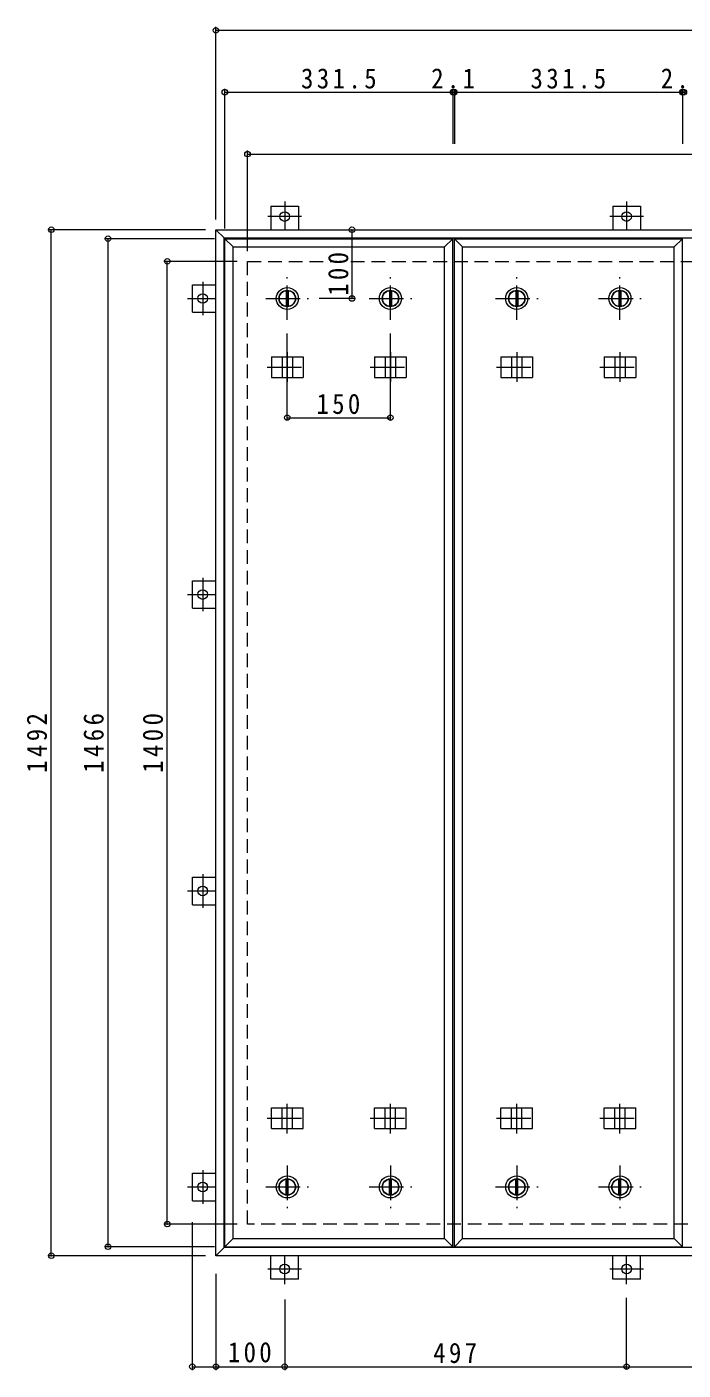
# Model space of a CAD drawing. Units: millimetres at full size, sheet at 1:10. Extents: x -2570 to 2371, y -1962 to 1582.
# Drawn here: x -2202 to -1248, y -402 to 1552 of the extents above; entities that cross this region are included whole.
import ezdxf

# ---------------------------------------------------------------- set-up
doc = ezdxf.new("R2010")
doc.units = ezdxf.units.MM
doc.header["$LTSCALE"] = 10
doc.header["$PDMODE"] = 32
doc.header["$PDSIZE"] = 8
doc.linetypes.add('CHAIN1', pattern=[8, 5, -1, 1, -1])
doc.linetypes.add('DASHED2', pattern=[3, 2, -1])
for name, color, linetype, lineweight in [('0-1_躯体', 2, 'DASHED2', 9), ('0-2_仕上', 4, 'Continuous', 9), ('0-3_建具', 4, 'Continuous', 9), ('0-C', 2, 'Continuous', 9), ('0-E', 3, 'Continuous', 9), ('0-F', 7, 'Continuous', 9)]:
    doc.layers.add(name, color=color, linetype=linetype, lineweight=lineweight)
doc.styles.add('ＭＳ ゴシック', font='')
doc.styles.get('ＭＳ ゴシック').set_extended_font_data('MS Gothic')

msp = doc.modelspace()

# ---------------------------------------------------------------- linework, layer by layer
at = {"layer": '0-1_躯体'}
for p, q in [((-1881.46, -189.47), (-1881.46, 1210.53)), ((-1881.46, 1210.53), (-281.46, 1210.53)), ((-281.46, -189.47), (-1881.46, -189.47))]:
    msp.add_line(p, q, dxfattribs=at)
at = {"layer": '0-2_仕上'}
for p, q in [((-1914.46, -222.47), (-1914.46, 1243.53)), ((-1914.46, 1243.53), (-1582.96, 1243.53)), ((-1594.96, -210.47), (-1594.96, 1231.53)), ((-1582.96, -222.47), (-1582.96, 1243.53)), ((-1580.83, -222.47), (-1580.83, 1243.53)), ((-1580.83, 1243.53), (-1249.33, 1243.53)), ((-1261.33, -210.47), (-1261.33, 1231.53)), ((-1249.33, -222.47), (-1249.33, 1243.53))]:
    msp.add_line(p, q, dxfattribs=at)
for points in [[(-1902.46, -210.47), (-1902.46, 1231.53), (-1914.46, 1243.53)], [(-1902.46, 1231.53), (-1594.96, 1231.53), (-1582.96, 1243.53)], [(-1568.83, -210.47), (-1568.83, 1231.53), (-1580.83, 1243.53)], [(-1568.83, 1231.53), (-1261.33, 1231.53), (-1249.33, 1243.53)], [(-1902.46, -210.47), (-1914.46, -222.47), (-1582.96, -222.47)], [(-1902.46, -210.47), (-1594.96, -210.47), (-1582.96, -222.47)], [(-1568.83, -210.47), (-1580.83, -222.47), (-1249.33, -222.47)], [(-1568.83, -210.47), (-1261.33, -210.47), (-1249.33, -222.47)]]:
    msp.add_lwpolyline(points, dxfattribs=at)
at = {"layer": '0-3_建具', "color": 2}
for p, q in [((-1927.46, 1256.53), (-1915.46, 1244.53)), ((-1927.46, -235.47), (-1927.46, 1256.53)), ((-1927.46, 1256.53), (-235.46, 1256.53)), ((-1915.46, -223.47), (-1915.46, 1244.53)), ((-1915.46, 1244.53), (-247.46, 1244.53)), ((-1915.46, -223.47), (-1927.46, -235.47)), ((-247.46, -223.47), (-1915.46, -223.47)), ((-235.46, -235.47), (-1927.46, -235.47))]:
    msp.add_line(p, q, dxfattribs=at)
at = {"layer": '0-3_建具', "linetype": 'CHAIN1'}
for p, q in [((-1823.71, 1078.65), (-1823.71, 1035.41)), ((-1673.71, 1078.65), (-1673.71, 1035.41)), ((-1490.08, 1078.65), (-1490.08, 1035.41)), ((-1340.08, 1078.65), (-1340.08, 1035.41)), ((-1853.12, 1056.53), (-1794.3, 1056.53)), ((-1703.12, 1056.53), (-1644.3, 1056.53)), ((-1519.49, 1056.53), (-1460.67, 1056.53)), ((-1369.49, 1056.53), (-1310.67, 1056.53)), ((-1823.71, -57.59), (-1823.71, -14.35)), ((-1673.71, -57.59), (-1673.71, -14.35)), ((-1490.08, -57.59), (-1490.08, -14.35)), ((-1340.08, -57.59), (-1340.08, -14.35)), ((-1853.12, -35.47), (-1794.3, -35.47)), ((-1703.12, -35.47), (-1644.3, -35.47)), ((-1519.49, -35.47), (-1460.67, -35.47)), ((-1369.49, -35.47), (-1310.67, -35.47))]:
    msp.add_line(p, q, dxfattribs=at)
at = {"layer": '0-3_建具'}
for p, q in [((-1846.79, 1071.53), (-1846.79, 1041.53)), ((-1846.79, 1071.53), (-1800.62, 1071.53)), ((-1831.21, 1071.53), (-1831.21, 1041.53)), ((-1816.21, 1071.53), (-1816.21, 1041.53)), ((-1800.62, 1071.53), (-1800.62, 1041.53)), ((-1696.79, 1071.53), (-1696.79, 1041.53)), ((-1696.79, 1071.53), (-1650.62, 1071.53)), ((-1681.21, 1071.53), (-1681.21, 1041.53)), ((-1666.21, 1071.53), (-1666.21, 1041.53)), ((-1650.62, 1071.53), (-1650.62, 1041.53)), ((-1513.17, 1071.53), (-1513.17, 1041.53)), ((-1513.17, 1071.53), (-1466.99, 1071.53)), ((-1497.58, 1071.53), (-1497.58, 1041.53)), ((-1482.58, 1071.53), (-1482.58, 1041.53)), ((-1466.99, 1071.53), (-1466.99, 1041.53)), ((-1363.17, 1071.53), (-1363.17, 1041.53)), ((-1363.17, 1071.53), (-1316.99, 1071.53)), ((-1347.58, 1071.53), (-1347.58, 1041.53)), ((-1332.58, 1071.53), (-1332.58, 1041.53)), ((-1316.99, 1071.53), (-1316.99, 1041.53)), ((-1846.79, 1041.53), (-1800.62, 1041.53)), ((-1696.79, 1041.53), (-1650.62, 1041.53)), ((-1513.17, 1041.53), (-1466.99, 1041.53)), ((-1363.17, 1041.53), (-1316.99, 1041.53)), ((-1846.79, -50.47), (-1846.79, -20.47)), ((-1846.79, -20.47), (-1800.62, -20.47)), ((-1831.21, -50.47), (-1831.21, -20.47)), ((-1816.21, -50.47), (-1816.21, -20.47)), ((-1800.62, -50.47), (-1800.62, -20.47)), ((-1696.79, -50.47), (-1696.79, -20.47)), ((-1696.79, -20.47), (-1650.62, -20.47)), ((-1681.21, -50.47), (-1681.21, -20.47)), ((-1666.21, -50.47), (-1666.21, -20.47)), ((-1650.62, -50.47), (-1650.62, -20.47)), ((-1513.17, -50.47), (-1513.17, -20.47)), ((-1513.17, -20.47), (-1466.99, -20.47)), ((-1497.58, -50.47), (-1497.58, -20.47)), ((-1482.58, -50.47), (-1482.58, -20.47)), ((-1466.99, -50.47), (-1466.99, -20.47)), ((-1363.17, -50.47), (-1363.17, -20.47)), ((-1363.17, -20.47), (-1316.99, -20.47)), ((-1347.58, -50.47), (-1347.58, -20.47)), ((-1332.58, -50.47), (-1332.58, -20.47)), ((-1316.99, -50.47), (-1316.99, -20.47)), ((-1846.79, -50.47), (-1800.62, -50.47)), ((-1696.79, -50.47), (-1650.62, -50.47)), ((-1513.17, -50.47), (-1466.99, -50.47)), ((-1363.17, -50.47), (-1316.99, -50.47))]:
    msp.add_line(p, q, dxfattribs=at)
at = {"layer": '0-C', "linetype": 'CHAIN1'}
for p, q in [((-1823.71, 1125.53), (-1823.71, 1187.53)), ((-1673.71, 1125.53), (-1673.71, 1187.53)), ((-1490.08, 1125.53), (-1490.08, 1187.53)), ((-1340.08, 1125.53), (-1340.08, 1187.53)), ((-1854.71, 1156.53), (-1792.71, 1156.53)), ((-1704.71, 1156.53), (-1642.71, 1156.53)), ((-1521.08, 1156.53), (-1459.08, 1156.53)), ((-1371.08, 1156.53), (-1309.08, 1156.53)), ((-1823.71, -104.47), (-1823.71, -166.47)), ((-1673.71, -104.47), (-1673.71, -166.47)), ((-1490.08, -104.47), (-1490.08, -166.47)), ((-1340.08, -104.47), (-1340.08, -166.47)), ((-1854.71, -135.47), (-1792.71, -135.47)), ((-1704.71, -135.47), (-1642.71, -135.47)), ((-1521.08, -135.47), (-1459.08, -135.47)), ((-1371.08, -135.47), (-1309.08, -135.47))]:
    msp.add_line(p, q, dxfattribs=at)
at = {"layer": '0-C'}
for p, q in [((-1825.21, 1167.93), (-1825.21, 1145.13)), ((-1822.21, 1167.93), (-1822.21, 1145.13)), ((-1675.21, 1167.93), (-1675.21, 1145.13)), ((-1672.21, 1167.93), (-1672.21, 1145.13)), ((-1491.58, 1167.93), (-1491.58, 1145.13)), ((-1488.58, 1167.93), (-1488.58, 1145.13)), ((-1341.58, 1167.93), (-1341.58, 1145.13)), ((-1338.58, 1167.93), (-1338.58, 1145.13)), ((-1825.21, -146.87), (-1825.21, -124.07)), ((-1822.21, -146.87), (-1822.21, -124.07)), ((-1675.21, -146.87), (-1675.21, -124.07)), ((-1672.21, -146.87), (-1672.21, -124.07)), ((-1491.58, -146.87), (-1491.58, -124.07)), ((-1488.58, -146.87), (-1488.58, -124.07)), ((-1341.58, -146.87), (-1341.58, -124.07)), ((-1338.58, -146.87), (-1338.58, -124.07))]:
    msp.add_line(p, q, dxfattribs=at)
for centre, radius in [((-1823.71, 1156.53), 16), ((-1673.71, 1156.53), 16), ((-1490.08, 1156.53), 16), ((-1340.08, 1156.53), 16), ((-1823.71, 1156.53), 12), ((-1823.71, 1156.53), 11.5), ((-1673.71, 1156.53), 12), ((-1673.71, 1156.53), 11.5), ((-1490.08, 1156.53), 12), ((-1490.08, 1156.53), 11.5), ((-1340.08, 1156.53), 12), ((-1340.08, 1156.53), 11.5), ((-1823.71, -135.47), 16), ((-1823.71, -135.47), 12), ((-1823.71, -135.47), 11.5), ((-1673.71, -135.47), 16), ((-1673.71, -135.47), 12), ((-1673.71, -135.47), 11.5), ((-1490.08, -135.47), 16), ((-1490.08, -135.47), 12), ((-1490.08, -135.47), 11.5), ((-1340.08, -135.47), 16), ((-1340.08, -135.47), 12), ((-1340.08, -135.47), 11.5)]:
    msp.add_circle(centre, radius, dxfattribs=at)
at = {"layer": '0-E'}
for p, q in [((-1847.46, 1290.73), (-1807.46, 1290.73)), ((-1847.46, 1290.73), (-1847.46, 1256.53)), ((-1807.46, 1290.73), (-1807.46, 1256.53)), ((-1350.46, 1290.73), (-1310.46, 1290.73)), ((-1350.46, 1290.73), (-1350.46, 1256.53)), ((-1310.46, 1290.73), (-1310.46, 1256.53)), ((-1961.66, 1136.53), (-1961.66, 1176.53)), ((-1961.66, 1176.53), (-1927.46, 1176.53)), ((-1961.66, 1136.53), (-1927.46, 1136.53)), ((-1961.66, 706.03), (-1961.66, 746.03)), ((-1961.66, 746.03), (-1927.46, 746.03)), ((-1961.66, 706.03), (-1927.46, 706.03)), ((-1961.66, 275.03), (-1961.66, 315.03)), ((-1961.66, 315.03), (-1927.46, 315.03)), ((-1961.66, 275.03), (-1927.46, 275.03)), ((-1961.66, -155.47), (-1961.66, -115.47)), ((-1961.66, -115.47), (-1927.46, -115.47)), ((-1961.66, -155.47), (-1927.46, -155.47)), ((-1847.46, -269.67), (-1847.46, -235.47)), ((-1807.46, -269.67), (-1807.46, -235.47)), ((-1350.46, -269.67), (-1350.46, -235.47)), ((-1310.46, -269.67), (-1310.46, -235.47)), ((-1807.46, -269.67), (-1847.46, -269.67)), ((-1310.46, -269.67), (-1350.46, -269.67))]:
    msp.add_line(p, q, dxfattribs=at)
at = {"layer": '0-E', "linetype": 'CHAIN1'}
for p, q in [((-1827.46, 1297.71), (-1827.46, 1256.53)), ((-1330.46, 1297.71), (-1330.46, 1256.53)), ((-1803.08, 1275.73), (-1851.83, 1275.73)), ((-1306.08, 1275.73), (-1354.83, 1275.73)), ((-1946.66, 1180.91), (-1946.66, 1132.16)), ((-1968.63, 1156.53), (-1927.46, 1156.53)), ((-1946.66, 750.41), (-1946.66, 701.66)), ((-1968.63, 726.03), (-1927.46, 726.03)), ((-1946.66, 319.41), (-1946.66, 270.65)), ((-1968.63, 295.03), (-1927.46, 295.03)), ((-1946.66, -111.09), (-1946.66, -159.85)), ((-1968.63, -135.47), (-1927.46, -135.47)), ((-1827.46, -276.64), (-1827.46, -235.47)), ((-1330.46, -276.64), (-1330.46, -235.47)), ((-1851.83, -254.67), (-1803.08, -254.67)), ((-1354.83, -254.67), (-1306.08, -254.67))]:
    msp.add_line(p, q, dxfattribs=at)
at = {"layer": '0-E'}
for centre in [(-1827.46, 1275.73), (-1330.46, 1275.73), (-1946.66, 1156.53), (-1946.66, 726.03), (-1946.66, 295.03), (-1946.66, -135.47), (-1827.46, -254.67), (-1330.46, -254.67)]:
    msp.add_circle(centre, 7, dxfattribs=at)
at = {"layer": '0-F'}
for p, q in [((-1927.46, 1271.53), (-1927.46, 1551.53)), ((-1927.46, 1546.53), (-235.46, 1546.53)), ((-1914.46, 1258.53), (-1914.46, 1461.53)), ((-1914.46, 1456.53), (-1582.96, 1456.53)), ((-1582.96, 1459.53), (-1582.96, 1381.53)), ((-1582.96, 1456.53), (-1580.83, 1456.53)), ((-1580.83, 1459.53), (-1580.83, 1381.53)), ((-1580.83, 1456.53), (-1249.33, 1456.53)), ((-1249.33, 1459.53), (-1249.33, 1381.53)), ((-1249.33, 1456.53), (-1247.21, 1456.53)), ((-1881.46, 1225.53), (-1881.46, 1371.53)), ((-1881.46, 1366.53), (-281.46, 1366.53)), ((-1942.46, 1256.53), (-2171.71, 1256.53)), ((-2166.71, -235.47), (-2166.71, 1256.53)), ((-1729.62, 1256.53), (-1729.62, 1156.53)), ((-1929.46, 1243.53), (-2089.25, 1243.53)), ((-2084.25, -222.47), (-2084.25, 1243.53)), ((-1896.46, 1210.53), (-2003.08, 1210.53)), ((-1998.08, -189.47), (-1998.08, 1210.53)), ((-1726.62, 1156.53), (-1777.53, 1156.53)), ((-1823.71, 980.23), (-1823.71, 1105.53)), ((-1673.71, 980.23), (-1673.71, 1105.53)), ((-1823.71, 983.23), (-1673.71, 983.23)), ((-1896.46, -189.47), (-2003.08, -189.47)), ((-1961.66, -401.83), (-1961.66, -186.68)), ((-1929.46, -222.47), (-2089.25, -222.47)), ((-1942.46, -235.47), (-2171.71, -235.47)), ((-1927.46, -261.68), (-1927.46, -401.83)), ((-1827.46, -298.98), (-1827.46, -401.83)), ((-1330.46, -399.83), (-1330.46, -296.64)), ((-1961.66, -396.83), (-1927.46, -396.83)), ((-1927.46, -396.83), (-1827.46, -396.83)), ((-1827.46, -396.83), (-1330.46, -396.83)), ((-1330.46, -396.83), (-832.46, -396.83))]:
    msp.add_line(p, q, dxfattribs=at)
for p in [(-1927.46, 1546.53), (-1914.46, 1456.53), (-1582.96, 1456.53), (-1580.83, 1456.53), (-1249.33, 1456.53), (-1247.21, 1456.53), (-1881.46, 1366.53), (-2166.71, 1256.53), (-1729.62, 1256.53), (-2084.25, 1243.53), (-1998.08, 1210.53), (-1729.62, 1156.53), (-1823.71, 983.23), (-1673.71, 983.23), (-1998.08, -189.47), (-2166.71, -235.47), (-2084.25, -222.47), (-1961.66, -396.83), (-1927.46, -396.83), (-1827.46, -396.83), (-1330.46, -396.83)]:
    msp.add_point(p, dxfattribs=at)

# ---------------------------------------------------------------- texts
at = {"layer": '0-F', "color": 2, "char_height": 29.33, "attachment_point": 7, "style": 'ＭＳ ゴシック'}
for s, insert in [('\\T1.28;\\W0.9;331.5', (-1803.71, 1461.53)), ('\\T1.27;\\W0.9;2.1', (-1614.39, 1461.53)), ('\\T1.28;\\W0.9;331.5', (-1470.08, 1461.53)), ('\\T1.27;\\W0.9;2.1', (-1280.77, 1461.53)), ('\\T1.27;\\W0.9;150', (-1781.21, 988.23)), ('\\T1.27;\\W0.9;100', (-1909.96, -390.83)), ('\\T1.27;\\W0.9;497', (-1611.46, -391.83))]:
    msp.add_mtext(s, dxfattribs=dict(at, insert=insert))
at = {"layer": '0-F', "color": 2, "char_height": 29.33, "attachment_point": 7, "rotation": 90, "style": 'ＭＳ ゴシック'}
for s, insert in [('\\T1.27;\\W0.9;100', (-1734.62, 1160.54)), ('\\T1.28;\\W0.9;1492', (-2172.71, 466.78)), ('\\T1.28;\\W0.9;1466', (-2090.25, 466.78)), ('\\T1.28;\\W0.9;1400', (-2004.08, 466.78))]:
    msp.add_mtext(s, dxfattribs=dict(at, insert=insert))

doc.saveas('drawing.dxf')
